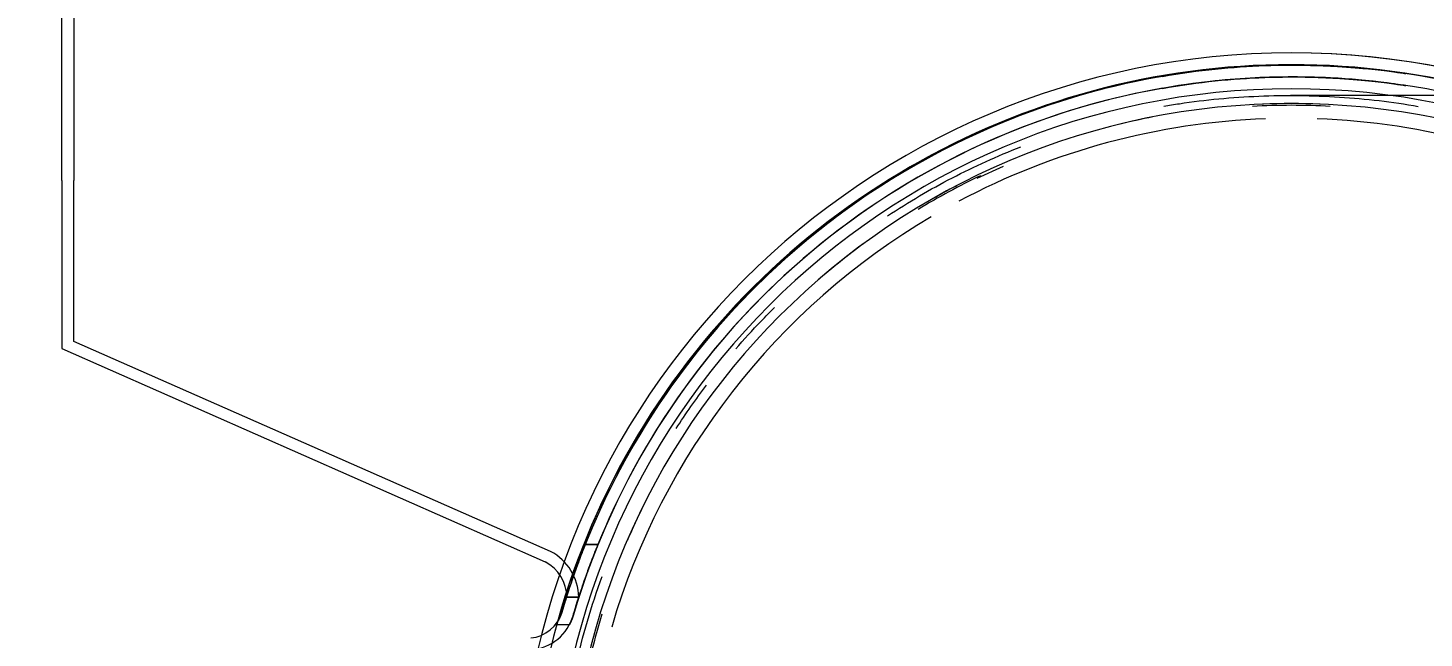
# Model space of a CAD drawing. Header units: millimetres. Extents: x 175047 to 362619, y -19363 to 158900.
# Drawn here: x 200111.9 to 200206.5, y 152774.6 to 152815.9 of the extents above; entities that cross this region are included whole.
import ezdxf

# ---------------------------------------------------------------- set-up
doc = ezdxf.new("R2010")
doc.units = ezdxf.units.MM
doc.linetypes.add('1_Čerchovaná 1_0mm', pattern=[2.4, 1.2, -0.6, 0, -0.6])
doc.layers.add('A-ANNO-DIMS', color=7, linetype='Continuous', lineweight=9)
doc.layers.add('A-ANNO-DIMS-150', color=7, linetype='Continuous', lineweight=9)
doc.layers.add('A-GENM-1', color=251, linetype='Continuous', lineweight=9, true_color=0x646464)
doc.layers.add('A-GENM-2', color=251, linetype='1_Čerchovaná 1_0mm', lineweight=9, true_color=0x646464)
doc.styles.add('Arial', font='arial.ttf', dxfattribs={"width": 0.7, "height": 300})
doc.dimstyles.new('Vnitřní_-_průhledné_1', dxfattribs={"dimscale": 304.8, "dimtxt": 306.07782, "dimasz": 0.639764, "dimexe": 0.492126, "dimexo": 0.0625, "dimgap": 0.098425, "dimtad": 1, "dimdec": 0, "dimrnd": 5, "dimzin": 0, "dimdsep": 46, "dimtxsty": 'Arial', "dimblk1": 'OBLIQUE', "dimblk2": 'OBLIQUE', "dimsah": 1, "dimcen": 0.09, "dimdle": 0.492126, "dimazin": 0, "dimtfac": 1, "dimtdec": 4, "dimtix": 1, "dimtmove": 0, "dimatfit": 3, "dimfxl": 0.492126, "dimfxlon": 1, "dimtvp": 1, "dimtolj": 1, "dimtzin": 0, "dimarcsym": 2})

# ---------------------------------------------------------------- blocks, each defined once
blk = doc.blocks.new('Construction_Roof-Accessories_Lindab_Round- - Lindab Round Downpipe System 150_100 High Build Polyester 001 Antique White-815811-VÝKOP')
at = {"layer": 'A-GENM-1'}
for p, q in [((200114.197, 152805.576), (200114.197, 152818.076)), ((200114.197, 152805.576), (200114.197, 152818.076)), ((200114.997, 152818.076), (200114.997, 152805.576)), ((200114.997, 152818.076), (200114.997, 152805.576)), ((200176.221, 152805.732), (200177.996, 152806.547)), ((200114.197, 152805.576), (200114.197, 152794.178)), ((200114.197, 152805.576), (200114.197, 152794.178)), ((200114.997, 152794.653), (200114.997, 152805.576)), ((200114.997, 152794.653), (200114.997, 152805.576)), ((200114.197, 152794.178), (200146.936, 152779.73)), ((200147.312, 152780.436), (200114.997, 152794.653)), ((200149.652, 152780.903), (200150.515, 152780.903)), ((200150.515, 152780.903), (200149.652, 152780.903)), ((200149.652, 152780.903), (200150.515, 152780.903)), ((200150.515, 152780.903), (200149.652, 152780.903)), ((200149.22, 152777.342), (200148.38, 152777.342)), ((200148.38, 152777.342), (200149.22, 152777.342)), ((200149.22, 152777.342), (200148.38, 152777.342)), ((200148.38, 152777.342), (200149.22, 152777.342)), ((200148.421, 152777.342), (200149.221, 152777.342)), ((200148.421, 152777.342), (200149.221, 152777.342)), ((200148.583, 152775.477), (200147.628, 152775.477)), ((200148.583, 152775.477), (200147.628, 152775.477)), ((200148.583, 152775.477), (200147.628, 152775.477)), ((200148.583, 152775.477), (200147.628, 152775.477))]:
    blk.add_line(p, q, dxfattribs=at)
at = {"layer": 'A-GENM-1', "flags": 128}
blk.add_lwpolyline([(200197.443, 152811.341), (200197.846, 152811.341), (200198.428, 152811.341), (200199.186, 152811.341), (200200.12, 152811.341), (200201.228, 152811.341), (200202.508, 152811.341), (200203.959, 152811.341), (200205.578, 152811.341), (200207.362, 152811.341)], dxfattribs=at)
at = {"layer": 'A-GENM-1'}
for centre, radius, start, end in [((200197.497, 152761.776), 52.434, 90, 270), ((200197.497, 152761.776), 52.434, 0, 180), ((200197.497, 152761.776), 52.434, 355.45452, 90), ((200197.497, 152761.776), 51.612, 0, 180), ((200197.58, 152761.776), 51.604, 22.6069, 163.63186), ((200197.58, 152761.776), 51.604, 22.6069, 163.63186), ((200197.497, 152761.776), 51.634, 90, 150), ((200197.497, 152761.776), 51.634, 30, 90), ((200197.58, 152761.776), 50.804, 22.6069, 163.63186), ((200197.58, 152761.776), 50.804, 22.6069, 163.63186), ((200197.58, 152761.776), 51.604, 99.84252, 158.24333), ((200197.58, 152761.776), 51.604, 99.84252, 158.24333), ((200197.497, 152761.776), 50, 0, 180), ((200197.58, 152761.776), 50.804, 99.99909, 157.87961), ((200197.58, 152761.776), 50.804, 99.99909, 157.87961), ((200197.497, 152761.776), 49, 360, 180), ((200197.497, 152761.776), 48.881, 86.90239, 93.09766), ((200197.497, 152761.776), 49, 87.72162, 92.27838), ((200197.497, 152761.776), 48, 92.09591, 117.98643), ((200197.497, 152761.776), 49, 101.03714, 103.72173), ((200197.497, 152761.776), 48, 62.01357, 87.90409), ((200197.497, 152761.776), 48.881, 115.5175, 121.14859), ((200197.497, 152761.776), 49, 117.56165, 120), ((200197.497, 152761.776), 48, 120.55276, 163.60668), ((200197.497, 152761.776), 49, 126.2666, 130.96372), ((200197.497, 152761.776), 51.634, 150.00181, 270), ((200197.497, 152761.776), 49, 152.88568, 156.63939), ((200145.622, 152777.258), 3.6, 1.34938, 62), ((200145.622, 152777.258), 3.6, 1.34938, 62), ((200145.622, 152777.258), 2.8, 1.73502, 62), ((200145.622, 152777.258), 2.8, 1.73502, 62), ((200145.735, 152777.003), 2.431, 275.40873, 343.63186), ((200145.735, 152777.003), 2.431, 275.40873, 343.63186), ((200145.735, 152777.003), 3.231, 275.40873, 343.63186), ((200145.735, 152777.003), 3.231, 275.40873, 343.63186), ((200197.497, 152761.776), 48.881, 162.8545, 168.94741)]:
    blk.add_arc(centre, radius, start, end, dxfattribs=at)
for points, knots in [([(200188.759, 152812.62), (200189.744, 152812.791), (200191.671, 152813.066), (200194.388, 152813.304), (200197.029, 152813.397), (200199.411, 152813.363), (200201.448, 152813.245), (200203.119, 152813.088), (200204.33, 152812.939), (200205.159, 152812.821), (200205.362, 152812.789), (200204.83, 152812.87), (200203.708, 152813.02), (200202.507, 152813.147), (200201.408, 152813.242), (200200.16, 152813.32), (200198.372, 152813.388), (200194.665, 152813.377), (200191.221, 152813.047), (200188.759, 152812.62)], [0, 0, 0, 0, 0.055556, 0.111111, 0.166667, 0.222222, 0.277778, 0.333333, 0.388889, 0.444444, 0.513889, 0.583333, 0.652778, 0.6875, 0.722222, 0.756944, 0.791667, 0.861111, 1, 1, 1, 1]), ([(200188.759, 152812.62), (200189.744, 152812.791), (200191.671, 152813.066), (200194.388, 152813.304), (200197.029, 152813.397), (200199.411, 152813.363), (200201.448, 152813.245), (200203.119, 152813.088), (200204.33, 152812.939), (200205.159, 152812.821), (200205.362, 152812.789), (200204.83, 152812.87), (200203.708, 152813.02), (200202.507, 152813.147), (200201.408, 152813.242), (200200.16, 152813.32), (200198.372, 152813.388), (200194.665, 152813.377), (200191.221, 152813.047), (200188.759, 152812.62)], [0, 0, 0, 0, 0.055556, 0.111111, 0.166667, 0.222222, 0.277778, 0.333333, 0.388889, 0.444444, 0.513889, 0.583333, 0.652778, 0.6875, 0.722222, 0.756944, 0.791667, 0.861111, 1, 1, 1, 1]), ([(200188.759, 152811.808), (200189.743, 152811.981), (200191.67, 152812.261), (200194.386, 152812.503), (200197.025, 152812.597), (200199.403, 152812.563), (200201.444, 152812.444), (200203.118, 152812.284), (200204.329, 152812.132), (200205.158, 152812.012), (200205.362, 152811.979), (200204.831, 152812.062), (200203.708, 152812.214), (200202.509, 152812.343), (200201.412, 152812.439), (200200.166, 152812.519), (200198.378, 152812.589), (200194.664, 152812.578), (200191.22, 152812.242), (200188.759, 152811.808)], [0, 0, 0, 0, 0.055556, 0.111111, 0.166667, 0.222222, 0.277778, 0.333333, 0.388889, 0.444444, 0.513889, 0.583333, 0.652778, 0.6875, 0.722222, 0.756944, 0.791667, 0.861111, 1, 1, 1, 1]), ([(200188.759, 152811.808), (200189.743, 152811.981), (200191.67, 152812.261), (200194.386, 152812.503), (200197.025, 152812.597), (200199.403, 152812.563), (200201.444, 152812.444), (200203.118, 152812.284), (200204.329, 152812.132), (200205.158, 152812.012), (200205.362, 152811.979), (200204.831, 152812.062), (200203.708, 152812.214), (200202.509, 152812.343), (200201.412, 152812.439), (200200.166, 152812.519), (200198.378, 152812.589), (200194.664, 152812.578), (200191.22, 152812.242), (200188.759, 152811.808)], [0, 0, 0, 0, 0.055556, 0.111111, 0.166667, 0.222222, 0.277778, 0.333333, 0.388889, 0.444444, 0.513889, 0.583333, 0.652778, 0.6875, 0.722222, 0.756944, 0.791667, 0.861111, 1, 1, 1, 1]), ([(200188.856, 152810.595), (200189.207, 152810.657), (200191.321, 152811.003), (200195.277, 152811.376), (200200.779, 152811.314), (200204.338, 152810.895), (200206.097, 152810.584)], [-0.5555556, -0.5555556, -0.5555556, -0.5555556, -0.5486111, -0.5138889, -0.4791667, -0.4444444, -0.4444444, -0.4444444, -0.4444444]), ([(200170.137, 152803.17), (200171.561, 152804.112), (200174.445, 152805.807), (200177.577, 152807.222), (200179.169, 152807.848)], [-0.6858254, -0.6858254, -0.6858254, -0.6858254, -0.65277778, -0.62018503, -0.62018503, -0.62018503, -0.62018503]), ([(200159.852, 152794.161), (200160.407, 152794.802), (200161.266, 152795.741), (200162.172, 152796.656), (200162.477, 152796.957)], [-0.77350872, -0.77350872, -0.77350872, -0.77350872, -0.75694444, -0.74871932, -0.74871932, -0.74871932, -0.74871932]), ([(200148.99, 152779.151), (200148.983, 152779.132), (200148.993, 152779.162), (200149.048, 152779.315), (200149.115, 152779.499), (200149.213, 152779.764), (200149.387, 152780.229), (200149.543, 152780.63), (200149.653, 152780.906)], [-1, -1, -1, -1, -0.785714, -0.678571, -0.571429, -0.428571, -0.285714, 0, 0, 0, 0]), ([(200148.99, 152779.151), (200148.983, 152779.132), (200148.993, 152779.162), (200149.048, 152779.315), (200149.115, 152779.499), (200149.213, 152779.764), (200149.387, 152780.229), (200149.543, 152780.63), (200149.653, 152780.906)], [-1, -1, -1, -1, -0.785714, -0.678571, -0.571429, -0.428571, -0.285714, 0, 0, 0, 0]), ([(200149.653, 152780.906), (200149.571, 152780.699), (200149.413, 152780.297), (200149.23, 152779.812), (200149.106, 152779.475), (200149.03, 152779.264), (200148.988, 152779.147), (200148.985, 152779.139), (200148.99, 152779.151)], [-1, -1, -1, -1, -0.785714, -0.571429, -0.428571, -0.285714, -0.142857, 0, 0, 0, 0]), ([(200149.653, 152780.906), (200149.571, 152780.699), (200149.413, 152780.297), (200149.23, 152779.812), (200149.106, 152779.475), (200149.03, 152779.264), (200148.988, 152779.147), (200148.985, 152779.139), (200148.99, 152779.151)], [-1, -1, -1, -1, -0.785714, -0.571429, -0.428571, -0.285714, -0.142857, 0, 0, 0, 0]), ([(200149.84, 152779.151), (200149.833, 152779.132), (200149.844, 152779.162), (200149.9, 152779.315), (200149.968, 152779.5), (200150.067, 152779.765), (200150.245, 152780.23), (200150.404, 152780.631), (200150.516, 152780.906)], [-1, -1, -1, -1, -0.785714, -0.678571, -0.571429, -0.428571, -0.285714, 0, 0, 0, 0]), ([(200149.84, 152779.151), (200149.833, 152779.132), (200149.844, 152779.162), (200149.9, 152779.315), (200149.968, 152779.5), (200150.067, 152779.765), (200150.245, 152780.23), (200150.404, 152780.631), (200150.516, 152780.906)], [-1, -1, -1, -1, -0.785714, -0.678571, -0.571429, -0.428571, -0.285714, 0, 0, 0, 0]), ([(200150.516, 152780.906), (200150.432, 152780.7), (200150.272, 152780.298), (200150.085, 152779.813), (200149.959, 152779.476), (200149.881, 152779.264), (200149.838, 152779.147), (200149.835, 152779.139), (200149.84, 152779.151)], [-1, -1, -1, -1, -0.785714, -0.571429, -0.428571, -0.285714, -0.142857, 0, 0, 0, 0]), ([(200150.516, 152780.906), (200150.432, 152780.7), (200150.272, 152780.298), (200150.085, 152779.813), (200149.959, 152779.476), (200149.881, 152779.264), (200149.838, 152779.147), (200149.835, 152779.139), (200149.84, 152779.151)], [-1, -1, -1, -1, -0.785714, -0.571429, -0.428571, -0.285714, -0.142857, 0, 0, 0, 0]), ([(200148.99, 152779.151), (200148.994, 152779.163), (200148.992, 152779.157), (200148.955, 152779.055), (200148.89, 152778.87), (200148.769, 152778.525), (200148.655, 152778.186), (200148.572, 152777.937)], [-1, -1, -1, -1, -0.833333, -0.666667, -0.5, -0.333333, 0, 0, 0, 0]), ([(200148.572, 152777.937), (200148.655, 152778.186), (200148.769, 152778.525), (200148.89, 152778.87), (200148.955, 152779.055), (200148.992, 152779.157), (200148.994, 152779.163), (200148.99, 152779.151)], [-1, -1, -1, -1, -0.666667, -0.5, -0.333333, -0.166667, 0, 0, 0, 0]), ([(200148.99, 152779.151), (200148.994, 152779.163), (200148.992, 152779.157), (200148.955, 152779.055), (200148.89, 152778.87), (200148.769, 152778.525), (200148.655, 152778.186), (200148.572, 152777.937)], [-1, -1, -1, -1, -0.833333, -0.666667, -0.5, -0.333333, 0, 0, 0, 0]), ([(200148.572, 152777.937), (200148.655, 152778.186), (200148.769, 152778.525), (200148.89, 152778.87), (200148.955, 152779.055), (200148.992, 152779.157), (200148.994, 152779.163), (200148.99, 152779.151)], [-1, -1, -1, -1, -0.666667, -0.5, -0.333333, -0.166667, 0, 0, 0, 0]), ([(200149.84, 152779.151), (200149.844, 152779.163), (200149.842, 152779.157), (200149.805, 152779.055), (200149.738, 152778.869), (200149.616, 152778.525), (200149.499, 152778.186), (200149.415, 152777.937)], [-1, -1, -1, -1, -0.833333, -0.666667, -0.5, -0.333333, 0, 0, 0, 0]), ([(200149.415, 152777.937), (200149.499, 152778.186), (200149.616, 152778.525), (200149.738, 152778.869), (200149.805, 152779.055), (200149.842, 152779.157), (200149.844, 152779.163), (200149.84, 152779.151)], [-1, -1, -1, -1, -0.666667, -0.5, -0.333333, -0.166667, 0, 0, 0, 0]), ([(200149.84, 152779.151), (200149.844, 152779.163), (200149.842, 152779.157), (200149.805, 152779.055), (200149.738, 152778.869), (200149.616, 152778.525), (200149.499, 152778.186), (200149.415, 152777.937)], [-1, -1, -1, -1, -0.833333, -0.666667, -0.5, -0.333333, 0, 0, 0, 0]), ([(200149.415, 152777.937), (200149.499, 152778.186), (200149.616, 152778.525), (200149.738, 152778.869), (200149.805, 152779.055), (200149.842, 152779.157), (200149.844, 152779.163), (200149.84, 152779.151)], [-1, -1, -1, -1, -0.666667, -0.5, -0.333333, -0.166667, 0, 0, 0, 0]), ([(200148.175, 152767.731), (200148.375, 152769.391), (200149.014, 152773.149), (200150.063, 152776.751), (200150.795, 152778.752)], [-0.96252658, -0.96252658, -0.96252658, -0.96252658, -0.93055556, -0.88888889, -0.88888889, -0.88888889, -0.88888889]), ([(200148.572, 152777.937), (200148.484, 152777.668), (200148.348, 152777.246), (200148.179, 152776.692), (200148.104, 152776.44), (200148.068, 152776.318)], [-1, -1, -1, -1, -0.5, -0.25, 0, 0, 0, 0]), ([(200148.068, 152776.318), (200148.104, 152776.44), (200148.179, 152776.692), (200148.348, 152777.246), (200148.484, 152777.668), (200148.572, 152777.937)], [-1, -1, -1, -1, -0.75, -0.5, 0, 0, 0, 0]), ([(200148.572, 152777.937), (200148.484, 152777.668), (200148.348, 152777.246), (200148.179, 152776.692), (200148.104, 152776.44), (200148.068, 152776.318)], [-1, -1, -1, -1, -0.5, -0.25, 0, 0, 0, 0]), ([(200148.068, 152776.318), (200148.104, 152776.44), (200148.179, 152776.692), (200148.348, 152777.246), (200148.484, 152777.668), (200148.572, 152777.937)], [-1, -1, -1, -1, -0.75, -0.5, 0, 0, 0, 0]), ([(200149.415, 152777.937), (200149.352, 152777.749), (200149.225, 152777.363), (200149.059, 152776.837), (200148.929, 152776.41), (200148.865, 152776.194), (200148.835, 152776.093)], [-1, -1, -1, -1, -0.7, -0.4, -0.2, 0, 0, 0, 0]), ([(200148.835, 152776.093), (200148.88, 152776.245), (200148.981, 152776.582), (200149.182, 152777.229), (200149.331, 152777.687), (200149.415, 152777.937)], [-1, -1, -1, -1, -0.7, -0.4, 0, 0, 0, 0]), ([(200149.415, 152777.937), (200149.352, 152777.749), (200149.225, 152777.363), (200149.059, 152776.837), (200148.929, 152776.41), (200148.865, 152776.194), (200148.835, 152776.093)], [-1, -1, -1, -1, -0.7, -0.4, -0.2, 0, 0, 0, 0]), ([(200148.835, 152776.093), (200148.88, 152776.245), (200148.981, 152776.582), (200149.182, 152777.229), (200149.331, 152777.687), (200149.415, 152777.937)], [-1, -1, -1, -1, -0.7, -0.4, 0, 0, 0, 0]), ([(200147.628, 152775.477), (200147.625, 152775.473), (200147.629, 152775.479), (200147.674, 152775.536), (200147.746, 152775.635), (200147.885, 152775.852), (200148.004, 152776.099), (200148.068, 152776.318)], [-1, -1, -1, -1, -0.85, -0.7, -0.55, -0.4, 0, 0, 0, 0]), ([(200147.628, 152775.477), (200147.625, 152775.473), (200147.629, 152775.479), (200147.674, 152775.536), (200147.746, 152775.635), (200147.885, 152775.852), (200148.004, 152776.099), (200148.068, 152776.318)], [-1, -1, -1, -1, -0.85, -0.7, -0.55, -0.4, 0, 0, 0, 0]), ([(200148.068, 152776.318), (200148.029, 152776.187), (200147.961, 152776.014), (200147.862, 152775.822), (200147.79, 152775.701), (200147.724, 152775.604), (200147.671, 152775.531), (200147.638, 152775.49), (200147.629, 152775.479), (200147.628, 152775.477)], [-1, -1, -1, -1, -0.75, -0.625, -0.5, -0.375, -0.25, -0.125, 0, 0, 0, 0]), ([(200147.628, 152775.477), (200147.629, 152775.479), (200147.638, 152775.49), (200147.671, 152775.531), (200147.724, 152775.604), (200147.79, 152775.701), (200147.862, 152775.822), (200147.961, 152776.014), (200148.029, 152776.187), (200148.068, 152776.318)], [-1, -1, -1, -1, -0.875, -0.75, -0.625, -0.5, -0.375, -0.25, 0, 0, 0, 0]), ([(200148.068, 152776.318), (200148.029, 152776.187), (200147.961, 152776.014), (200147.862, 152775.822), (200147.79, 152775.701), (200147.724, 152775.604), (200147.671, 152775.531), (200147.638, 152775.49), (200147.629, 152775.479), (200147.628, 152775.477)], [-1, -1, -1, -1, -0.75, -0.625, -0.5, -0.375, -0.25, -0.125, 0, 0, 0, 0]), ([(200147.628, 152775.477), (200147.629, 152775.479), (200147.638, 152775.49), (200147.671, 152775.531), (200147.724, 152775.604), (200147.79, 152775.701), (200147.862, 152775.822), (200147.961, 152776.014), (200148.029, 152776.187), (200148.068, 152776.318)], [-1, -1, -1, -1, -0.875, -0.75, -0.625, -0.5, -0.375, -0.25, 0, 0, 0, 0]), ([(200148.068, 152776.318), (200148.02, 152776.154), (200147.929, 152775.941), (200147.805, 152775.724), (200147.729, 152775.611), (200147.677, 152775.54), (200147.643, 152775.496), (200147.632, 152775.483), (200147.629, 152775.479)], [-1, -1, -1, -1, -0.7, -0.55, -0.4, -0.3, -0.2, -0.1, -0.1, -0.1, -0.1]), ([(200148.068, 152776.318), (200148.02, 152776.154), (200147.929, 152775.941), (200147.805, 152775.724), (200147.729, 152775.611), (200147.677, 152775.54), (200147.643, 152775.496), (200147.632, 152775.483), (200147.629, 152775.479)], [-1, -1, -1, -1, -0.7, -0.55, -0.4, -0.3, -0.2, -0.1, -0.1, -0.1, -0.1]), ([(200148.583, 152775.477), (200148.58, 152775.471), (200148.587, 152775.483), (200148.62, 152775.548), (200148.666, 152775.64), (200148.741, 152775.809), (200148.805, 152775.989), (200148.835, 152776.093)], [-1, -1, -1, -1, -0.75, -0.625, -0.5, -0.25, 0, 0, 0, 0]), ([(200148.835, 152776.093), (200148.805, 152775.989), (200148.741, 152775.809), (200148.666, 152775.64), (200148.62, 152775.548), (200148.587, 152775.483), (200148.58, 152775.471), (200148.583, 152775.477)], [-1, -1, -1, -1, -0.75, -0.5, -0.375, -0.25, 0, 0, 0, 0]), ([(200148.583, 152775.477), (200148.58, 152775.471), (200148.587, 152775.483), (200148.62, 152775.548), (200148.666, 152775.64), (200148.741, 152775.809), (200148.805, 152775.989), (200148.835, 152776.093)], [-1, -1, -1, -1, -0.75, -0.625, -0.5, -0.25, 0, 0, 0, 0]), ([(200148.835, 152776.093), (200148.805, 152775.989), (200148.741, 152775.809), (200148.666, 152775.64), (200148.62, 152775.548), (200148.587, 152775.483), (200148.58, 152775.471), (200148.583, 152775.477)], [-1, -1, -1, -1, -0.75, -0.5, -0.375, -0.25, 0, 0, 0, 0])]:
    blk.add_open_spline(points, degree=3, knots=knots, dxfattribs=at)
for points in [[(200155.808, 152788.761), (200156.464, 152789.775), (200157.153, 152790.761), (200157.871, 152791.713)], [(200148.38, 152777.342), (200148.342, 152777.22), (200148.267, 152776.981), (200148.161, 152776.633), (200148.098, 152776.42), (200148.068, 152776.318)], [(200148.068, 152776.318), (200148.098, 152776.42), (200148.161, 152776.633), (200148.267, 152776.981), (200148.342, 152777.22), (200148.38, 152777.342)], [(200148.38, 152777.342), (200148.342, 152777.22), (200148.267, 152776.981), (200148.161, 152776.633), (200148.098, 152776.42), (200148.068, 152776.318)], [(200148.068, 152776.318), (200148.098, 152776.42), (200148.161, 152776.633), (200148.267, 152776.981), (200148.342, 152777.22), (200148.38, 152777.342)], [(200149.22, 152777.342), (200149.17, 152777.187), (200149.075, 152776.888), (200148.943, 152776.456), (200148.869, 152776.209), (200148.835, 152776.093)], [(200148.835, 152776.093), (200148.869, 152776.209), (200148.943, 152776.456), (200149.075, 152776.888), (200149.17, 152777.187), (200149.22, 152777.342)], [(200149.22, 152777.342), (200149.17, 152777.187), (200149.075, 152776.888), (200148.943, 152776.456), (200148.869, 152776.209), (200148.835, 152776.093)], [(200148.835, 152776.093), (200148.869, 152776.209), (200148.943, 152776.456), (200149.075, 152776.888), (200149.17, 152777.187), (200149.22, 152777.342)], [(200148.835, 152776.093), (200148.807, 152775.995), (200148.747, 152775.824), (200148.661, 152775.628), (200148.598, 152775.505), (200148.584, 152775.478), (200148.583, 152775.477)], [(200148.583, 152775.477), (200148.584, 152775.478), (200148.598, 152775.505), (200148.661, 152775.628), (200148.747, 152775.824), (200148.807, 152775.995), (200148.835, 152776.093)], [(200148.835, 152776.093), (200148.807, 152775.995), (200148.747, 152775.824), (200148.661, 152775.628), (200148.598, 152775.505), (200148.584, 152775.478), (200148.583, 152775.477)], [(200148.583, 152775.477), (200148.584, 152775.478), (200148.598, 152775.505), (200148.661, 152775.628), (200148.747, 152775.824), (200148.807, 152775.995), (200148.835, 152776.093)]]:
    blk.add_open_spline(points, degree=3, dxfattribs=at)
blk = doc.blocks.new('DIMBLOCK59-VÝKOP')
at = {"layer": 'A-ANNO-DIMS-150'}
for p, q in [((199010.69, 152950.866), (199010.69, 153100.866)), ((200510.69, 152950.866), (200510.69, 153100.866)), ((199010.69, 152950.866), (200510.69, 152950.866)), ((199010.69, 152950.866), (199010.69, 152800.866)), ((200510.69, 152950.866), (200510.69, 152800.866))]:
    blk.add_line(p, q, dxfattribs=at)
at = {"layer": 'A-ANNO-DIMS-150', "lineweight": 18}
for p, q in [((199010.69, 152950.866), (199108.19, 153048.366)), ((200510.69, 152950.866), (200608.19, 153048.366)), ((199010.69, 152950.866), (198913.19, 152853.366)), ((200510.69, 152950.866), (200413.19, 152853.366))]:
    blk.add_line(p, q, dxfattribs=at)
at = {"layer": 'A-ANNO-DIMS-150', "color": 0, "insert": (199440.485, 153370.335), "char_height": 300, "width": 768.49077, "attachment_point": 1, "line_spacing_factor": 0.941778, "style": 'Arial'}
blk.add_mtext('1500', dxfattribs=at)
blk = doc.blocks.new('_Oblique')
at = {"color": 0, "linetype": 'ByBlock', "lineweight": -2}
blk.add_line((-0.5, -0.5), (0.5, 0.5), dxfattribs=at)

msp = doc.modelspace()

# ---------------------------------------------------------------- block references
at = {"layer": 'A-GENM-2'}
msp.add_blockref('Construction_Roof-Accessories_Lindab_Round- - Lindab Round Downpipe System 150_100 High Build Polyester 001 Antique White-815811-VÝKOP', (0, 0), dxfattribs=at)

# ---------------------------------------------------------------- dimensions: what is measured, and where the dimension line sits
at = {"layer": 'A-ANNO-DIMS'}
dim = msp.add_linear_dim(base=(200510.69, 152950.866), p1=(199010.69, 153100.866), p2=(200510.69, 153100.866), angle=0, dimstyle='Vnitřní_-_průhledné_1', override={"dimpost": '<>', "dimfxl": 1500}, dxfattribs=at)
dim.commit()
dim.dimension.update_dxf_attribs({"geometry": 'DIMBLOCK59-VÝKOP', "text_midpoint": (199760.69, 153134.038)})

doc.saveas('drawing.dxf')
